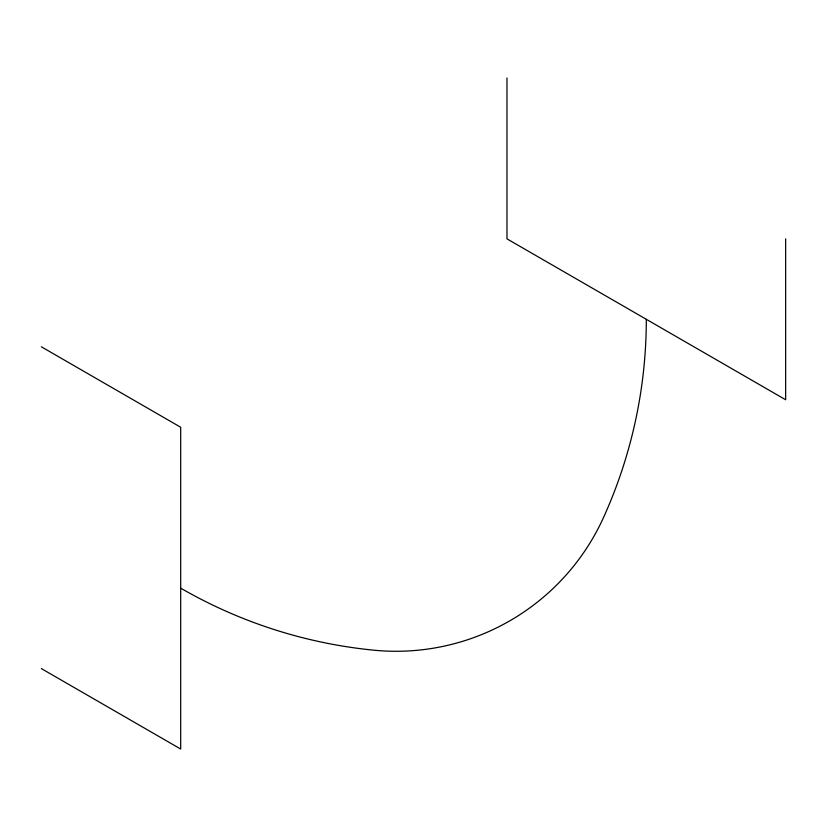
<?xml version="1.0" encoding="UTF-8"?>
<svg xmlns="http://www.w3.org/2000/svg" width="827" height="827" viewBox="0 0 827 827"><rect width="100%" height="100%" fill="white"/><g stroke="black" fill="none" stroke-linecap="round" stroke-linejoin="round"><path stroke-width="1.24" d="M41.35 346.792L180.689 427.249L180.689 749.035L41.35 668.588M785.65 238.858L785.65 399.751L506.972 238.858L506.972 77.965M646.311 319.305A480.456 480.456 0 0 1 603.596 517.351A227.838 227.838 0 0 1 373.556 650.167A480.456 480.456 0 0 1 180.689 588.142"/></g></svg>
